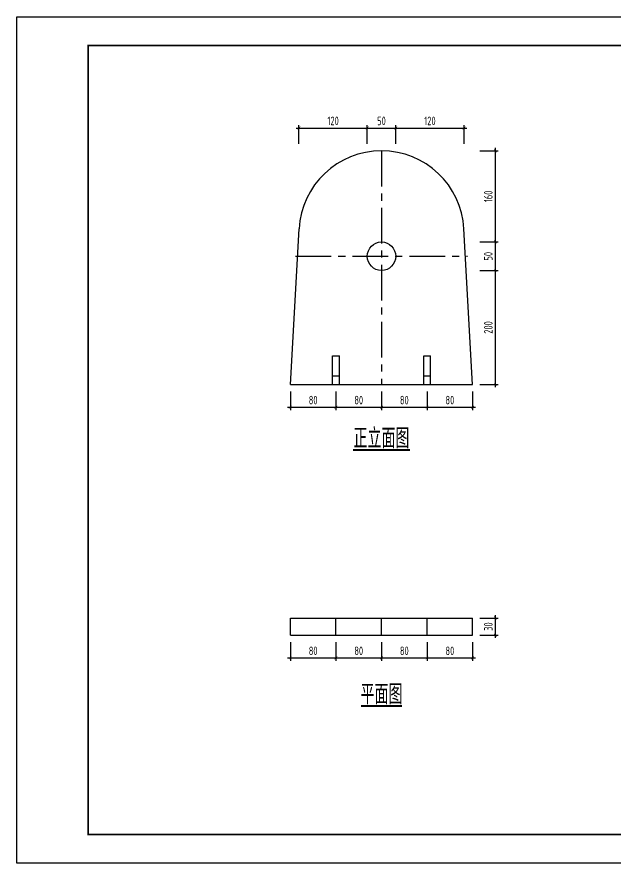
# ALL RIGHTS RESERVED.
# Model space of a CAD drawing. Extents: x 0 to 128588, y -100 to 76445.
# Drawn here: x 0 to 21000, y 46745 to 76445 of the extents above; entities that cross this region are included whole.
import ezdxf
from ezdxf.enums import TextEntityAlignment as Align

# ---------------------------------------------------------------- set-up
doc = ezdxf.new("R2010")
doc.units = 0
doc.header["$LTSCALE"] = 1000
doc.linetypes.add('CENTER', pattern=[2, 1.25, -0.25, 0.25, -0.25])
doc.layers.get('0').update_dxf_attribs({"linetype": 'CONTINUOUS'})
doc.layers.get('Defpoints').update_dxf_attribs({"linetype": 'CONTINUOUS'})
doc.layers.add('1粗实线', color=1, linetype='CONTINUOUS', lineweight=30)
doc.layers.add('HFZT', color=5, linetype='CONTINUOUS', lineweight=15)
doc.styles.add('TSSD_Dimension', font='tssdeng.shx', dxfattribs={"width": 0.7, "bigfont": 'hztxt.shx'})
doc.styles.add('TSSD_NORM', font='tssdeng.shx', dxfattribs={"width": 0.7, "bigfont": 'hztxt.shx'})
doc.dimstyles.new('TSSD_100_100', dxfattribs={"dimtxt": 300, "dimasz": 100, "dimexe": 100, "dimexo": 250, "dimgap": 100, "dimtad": 1, "dimdec": 0, "dimzin": 0, "dimdsep": 46, "dimtxsty": 'TSSD_Dimension', "dimblk": 'ARCHTICK', "dimblk1": 'ARCHTICK', "dimblk2": 'ARCHTICK', "dimcen": 0, "dimdle": 100, "dimclrt": 7, "dimadec": 0, "dimazin": 0, "dimtfac": 1, "dimtdec": 0, "dimtix": 1, "dimtmove": 2, "dimatfit": 3, "dimfxl": 1, "dimtolj": 1, "dimtzin": 0, "dimarcsym": 0})

# ---------------------------------------------------------------- blocks, each defined once
blk = doc.blocks.new('DETK')
at = {"color": 7, "linetype": 'Continuous'}
blk.add_lwpolyline([(0, 0), (0, 29700), (42000, 29700), (42000, 0), (0, 0)], dxfattribs=at)
at = {"layer": '1粗实线', "color": 7, "linetype": 'Continuous', "const_width": 60}
blk.add_lwpolyline([(2500, 1000), (2500, 28700), (41000, 28700), (41000, 1000), (2500, 1000)], dxfattribs=at)
at = {"layer": 'HFZT', "color": 2, "style": 'TSSD_NORM', "width": 0.7}
for tag, height, p in [('比例尺', 250, (40275, 3100)), ('图号', 250, (37501, 1700)), ('日期', 250, (40275, 1700)), ('图名', 400, (31926, 1425))]:
    blk.add_attdef(tag, text='', height=height, dxfattribs=at).set_placement(p, align=Align.MIDDLE)
blk = doc.blocks.new('_ArchTick')
at = {"color": 0, "linetype": 'ByBlock', "const_width": 0.15}
blk.add_lwpolyline([(-0.5, -0.5), (0.5, 0.5)], dxfattribs=at)
blk = doc.blocks.new('*D271')
at = {"color": 0, "lineweight": -2, "transparency": 16777216}
for p, q in [((9600, 63295), (9600, 62645)), ((11200, 63295), (11200, 62645)), ((9500, 62745), (11300, 62745))]:
    blk.add_line(p, q, dxfattribs=at)
at = {"layer": 'Defpoints', "color": 0, "transparency": 16777216}
for p in [(9600, 63545), (11200, 63545), (11200, 62745)]:
    blk.add_point(p, dxfattribs=at)
at = {"color": 0, "lineweight": -2, "transparency": 16777216, "xscale": 100, "yscale": 100, "zscale": 100, "rotation": 180}
blk.add_blockref('_ArchTick', (9600, 62745), dxfattribs=at)
at = {"color": 0, "lineweight": -2, "transparency": 16777216, "xscale": 100, "yscale": 100, "zscale": 100}
blk.add_blockref('_ArchTick', (11200, 62745), dxfattribs=at)
at = {"color": 7, "transparency": 16777216, "insert": (10400, 62995), "char_height": 300, "attachment_point": 5, "style": 'TSSD_Dimension'}
blk.add_mtext('\\A1;80', dxfattribs=at)
blk = doc.blocks.new('*D272')
at = {"color": 0, "lineweight": -2, "transparency": 16777216}
for p, q in [((11200, 63295), (11200, 62645)), ((12800, 63295), (12800, 62645)), ((11100, 62745), (12900, 62745))]:
    blk.add_line(p, q, dxfattribs=at)
at = {"layer": 'Defpoints', "color": 0, "transparency": 16777216}
for p in [(11200, 63545), (12800, 63545), (12800, 62745)]:
    blk.add_point(p, dxfattribs=at)
at = {"color": 0, "lineweight": -2, "transparency": 16777216, "xscale": 100, "yscale": 100, "zscale": 100, "rotation": 180}
blk.add_blockref('_ArchTick', (11200, 62745), dxfattribs=at)
at = {"color": 0, "lineweight": -2, "transparency": 16777216, "xscale": 100, "yscale": 100, "zscale": 100}
blk.add_blockref('_ArchTick', (12800, 62745), dxfattribs=at)
at = {"color": 7, "transparency": 16777216, "insert": (12000, 62995), "char_height": 300, "attachment_point": 5, "style": 'TSSD_Dimension'}
blk.add_mtext('\\A1;80', dxfattribs=at)
blk = doc.blocks.new('*D273')
at = {"color": 0, "lineweight": -2, "transparency": 16777216}
for p, q in [((12800, 63295), (12800, 62645)), ((14400, 63295), (14400, 62645)), ((12700, 62745), (14500, 62745))]:
    blk.add_line(p, q, dxfattribs=at)
at = {"layer": 'Defpoints', "color": 0, "transparency": 16777216}
for p in [(12800, 63545), (14400, 63545), (14400, 62745)]:
    blk.add_point(p, dxfattribs=at)
at = {"color": 0, "lineweight": -2, "transparency": 16777216, "xscale": 100, "yscale": 100, "zscale": 100, "rotation": 180}
blk.add_blockref('_ArchTick', (12800, 62745), dxfattribs=at)
at = {"color": 0, "lineweight": -2, "transparency": 16777216, "xscale": 100, "yscale": 100, "zscale": 100}
blk.add_blockref('_ArchTick', (14400, 62745), dxfattribs=at)
at = {"color": 7, "transparency": 16777216, "insert": (13600, 62995), "char_height": 300, "attachment_point": 5, "style": 'TSSD_Dimension'}
blk.add_mtext('\\A1;80', dxfattribs=at)
blk = doc.blocks.new('*D274')
at = {"color": 0, "lineweight": -2, "transparency": 16777216}
for p, q in [((14400, 63295), (14400, 62645)), ((16000, 63295), (16000, 62645)), ((14300, 62745), (16100, 62745))]:
    blk.add_line(p, q, dxfattribs=at)
at = {"layer": 'Defpoints', "color": 0, "transparency": 16777216}
for p in [(14400, 63545), (16000, 63545), (16000, 62745)]:
    blk.add_point(p, dxfattribs=at)
at = {"color": 0, "lineweight": -2, "transparency": 16777216, "xscale": 100, "yscale": 100, "zscale": 100, "rotation": 180}
blk.add_blockref('_ArchTick', (14400, 62745), dxfattribs=at)
at = {"color": 0, "lineweight": -2, "transparency": 16777216, "xscale": 100, "yscale": 100, "zscale": 100}
blk.add_blockref('_ArchTick', (16000, 62745), dxfattribs=at)
at = {"color": 7, "transparency": 16777216, "insert": (15200, 62995), "char_height": 300, "attachment_point": 5, "style": 'TSSD_Dimension'}
blk.add_mtext('\\A1;80', dxfattribs=at)
blk = doc.blocks.new('*D275')
at = {"color": 0, "lineweight": -2, "transparency": 16777216}
for p, q in [((16250, 67545), (16900, 67545)), ((16800, 63445), (16800, 67645)), ((16250, 63545), (16900, 63545))]:
    blk.add_line(p, q, dxfattribs=at)
at = {"layer": 'Defpoints', "color": 0, "transparency": 16777216}
for p in [(16000, 67545), (16800, 67545), (16000, 63545)]:
    blk.add_point(p, dxfattribs=at)
at = {"color": 0, "lineweight": -2, "transparency": 16777216, "xscale": 100, "yscale": 100, "zscale": 100}
for p, rotation in [((16800, 67545), 90), ((16800, 63545), 270)]:
    blk.add_blockref('_ArchTick', p, dxfattribs=dict(at, rotation=rotation))
at = {"color": 7, "transparency": 16777216, "insert": (16550, 65545), "char_height": 300, "attachment_point": 5, "rotation": 90, "style": 'TSSD_Dimension'}
blk.add_mtext('\\A1;200', dxfattribs=at)
blk = doc.blocks.new('*D276')
at = {"color": 0, "lineweight": -2, "transparency": 16777216}
for p, q in [((16800, 67445), (16800, 68645)), ((16250, 68545), (16900, 68545)), ((16250, 67545), (16900, 67545))]:
    blk.add_line(p, q, dxfattribs=at)
at = {"layer": 'Defpoints', "color": 0, "transparency": 16777216}
for p in [(16000, 68545), (16800, 68545), (16000, 67545)]:
    blk.add_point(p, dxfattribs=at)
at = {"color": 0, "lineweight": -2, "transparency": 16777216, "xscale": 100, "yscale": 100, "zscale": 100}
for p, rotation in [((16800, 68545), 90), ((16800, 67545), 270)]:
    blk.add_blockref('_ArchTick', p, dxfattribs=dict(at, rotation=rotation))
at = {"color": 7, "transparency": 16777216, "insert": (16550, 68045), "char_height": 300, "attachment_point": 5, "rotation": 90, "style": 'TSSD_Dimension'}
blk.add_mtext('\\A1;50', dxfattribs=at)
blk = doc.blocks.new('*D277')
at = {"color": 0, "lineweight": -2, "transparency": 16777216}
for p, q in [((16250, 71745), (16900, 71745)), ((16800, 68445), (16800, 71845)), ((16250, 68545), (16900, 68545))]:
    blk.add_line(p, q, dxfattribs=at)
at = {"layer": 'Defpoints', "color": 0, "transparency": 16777216}
for p in [(16000, 71745), (16800, 71745), (16000, 68545)]:
    blk.add_point(p, dxfattribs=at)
at = {"color": 0, "lineweight": -2, "transparency": 16777216, "xscale": 100, "yscale": 100, "zscale": 100}
for p, rotation in [((16800, 71745), 90), ((16800, 68545), 270)]:
    blk.add_blockref('_ArchTick', p, dxfattribs=dict(at, rotation=rotation))
at = {"color": 7, "transparency": 16777216, "insert": (16550, 70145), "char_height": 300, "attachment_point": 5, "rotation": 90, "style": 'TSSD_Dimension'}
blk.add_mtext('\\A1;160', dxfattribs=at)
blk = doc.blocks.new('*D278')
at = {"color": 0, "lineweight": -2, "transparency": 16777216}
for p, q in [((9800, 72545), (12400, 72545)), ((9900, 71995), (9900, 72645)), ((12300, 71995), (12300, 72645))]:
    blk.add_line(p, q, dxfattribs=at)
at = {"layer": 'Defpoints', "color": 0, "transparency": 16777216}
for p in [(12300, 72545), (9900, 71745), (12300, 71745)]:
    blk.add_point(p, dxfattribs=at)
at = {"color": 0, "lineweight": -2, "transparency": 16777216, "xscale": 100, "yscale": 100, "zscale": 100, "rotation": 180}
blk.add_blockref('_ArchTick', (9900, 72545), dxfattribs=at)
at = {"color": 0, "lineweight": -2, "transparency": 16777216, "xscale": 100, "yscale": 100, "zscale": 100}
blk.add_blockref('_ArchTick', (12300, 72545), dxfattribs=at)
at = {"color": 7, "transparency": 16777216, "insert": (11100, 72795), "char_height": 300, "attachment_point": 5, "style": 'TSSD_Dimension'}
blk.add_mtext('\\A1;120', dxfattribs=at)
blk = doc.blocks.new('*D279')
at = {"color": 0, "lineweight": -2, "transparency": 16777216}
for p, q in [((12200, 72545), (13400, 72545)), ((12300, 71995), (12300, 72645)), ((13300, 71995), (13300, 72645))]:
    blk.add_line(p, q, dxfattribs=at)
at = {"layer": 'Defpoints', "color": 0, "transparency": 16777216}
for p in [(13300, 72545), (12300, 71745), (13300, 71745)]:
    blk.add_point(p, dxfattribs=at)
at = {"color": 0, "lineweight": -2, "transparency": 16777216, "xscale": 100, "yscale": 100, "zscale": 100, "rotation": 180}
blk.add_blockref('_ArchTick', (12300, 72545), dxfattribs=at)
at = {"color": 0, "lineweight": -2, "transparency": 16777216, "xscale": 100, "yscale": 100, "zscale": 100}
blk.add_blockref('_ArchTick', (13300, 72545), dxfattribs=at)
at = {"color": 7, "transparency": 16777216, "insert": (12800, 72795), "char_height": 300, "attachment_point": 5, "style": 'TSSD_Dimension'}
blk.add_mtext('\\A1;50', dxfattribs=at)
blk = doc.blocks.new('*D280')
at = {"color": 0, "lineweight": -2, "transparency": 16777216}
for p, q in [((13200, 72545), (15800, 72545)), ((13300, 71995), (13300, 72645)), ((15700, 71995), (15700, 72645))]:
    blk.add_line(p, q, dxfattribs=at)
at = {"layer": 'Defpoints', "color": 0, "transparency": 16777216}
for p in [(15700, 72545), (13300, 71745), (15700, 71745)]:
    blk.add_point(p, dxfattribs=at)
at = {"color": 0, "lineweight": -2, "transparency": 16777216, "xscale": 100, "yscale": 100, "zscale": 100, "rotation": 180}
blk.add_blockref('_ArchTick', (13300, 72545), dxfattribs=at)
at = {"color": 0, "lineweight": -2, "transparency": 16777216, "xscale": 100, "yscale": 100, "zscale": 100}
blk.add_blockref('_ArchTick', (15700, 72545), dxfattribs=at)
at = {"color": 7, "transparency": 16777216, "insert": (14500, 72795), "char_height": 300, "attachment_point": 5, "style": 'TSSD_Dimension'}
blk.add_mtext('\\A1;120', dxfattribs=at)
blk = doc.blocks.new('*D285')
at = {"color": 0, "lineweight": -2, "transparency": 16777216}
for p, q in [((9600, 54495), (9600, 53845)), ((11200, 54495), (11200, 53845)), ((9500, 53945), (11300, 53945))]:
    blk.add_line(p, q, dxfattribs=at)
at = {"layer": 'Defpoints', "color": 0, "transparency": 16777216}
for p in [(9600, 54745), (11200, 54745), (11200, 53945)]:
    blk.add_point(p, dxfattribs=at)
at = {"color": 0, "lineweight": -2, "transparency": 16777216, "xscale": 100, "yscale": 100, "zscale": 100, "rotation": 180}
blk.add_blockref('_ArchTick', (9600, 53945), dxfattribs=at)
at = {"color": 0, "lineweight": -2, "transparency": 16777216, "xscale": 100, "yscale": 100, "zscale": 100}
blk.add_blockref('_ArchTick', (11200, 53945), dxfattribs=at)
at = {"color": 7, "transparency": 16777216, "insert": (10400, 54195), "char_height": 300, "attachment_point": 5, "style": 'TSSD_Dimension'}
blk.add_mtext('\\A1;80', dxfattribs=at)
blk = doc.blocks.new('*D286')
at = {"color": 0, "lineweight": -2, "transparency": 16777216}
for p, q in [((11200, 54495), (11200, 53845)), ((12800, 54495), (12800, 53845)), ((11100, 53945), (12900, 53945))]:
    blk.add_line(p, q, dxfattribs=at)
at = {"layer": 'Defpoints', "color": 0, "transparency": 16777216}
for p in [(11200, 54745), (12800, 54745), (12800, 53945)]:
    blk.add_point(p, dxfattribs=at)
at = {"color": 0, "lineweight": -2, "transparency": 16777216, "xscale": 100, "yscale": 100, "zscale": 100, "rotation": 180}
blk.add_blockref('_ArchTick', (11200, 53945), dxfattribs=at)
at = {"color": 0, "lineweight": -2, "transparency": 16777216, "xscale": 100, "yscale": 100, "zscale": 100}
blk.add_blockref('_ArchTick', (12800, 53945), dxfattribs=at)
at = {"color": 7, "transparency": 16777216, "insert": (12000, 54195), "char_height": 300, "attachment_point": 5, "style": 'TSSD_Dimension'}
blk.add_mtext('\\A1;80', dxfattribs=at)
blk = doc.blocks.new('*D287')
at = {"color": 0, "lineweight": -2, "transparency": 16777216}
for p, q in [((12800, 54495), (12800, 53845)), ((14400, 54495), (14400, 53845)), ((12700, 53945), (14500, 53945))]:
    blk.add_line(p, q, dxfattribs=at)
at = {"layer": 'Defpoints', "color": 0, "transparency": 16777216}
for p in [(12800, 54745), (14400, 54745), (14400, 53945)]:
    blk.add_point(p, dxfattribs=at)
at = {"color": 0, "lineweight": -2, "transparency": 16777216, "xscale": 100, "yscale": 100, "zscale": 100, "rotation": 180}
blk.add_blockref('_ArchTick', (12800, 53945), dxfattribs=at)
at = {"color": 0, "lineweight": -2, "transparency": 16777216, "xscale": 100, "yscale": 100, "zscale": 100}
blk.add_blockref('_ArchTick', (14400, 53945), dxfattribs=at)
at = {"color": 7, "transparency": 16777216, "insert": (13600, 54195), "char_height": 300, "attachment_point": 5, "style": 'TSSD_Dimension'}
blk.add_mtext('\\A1;80', dxfattribs=at)
blk = doc.blocks.new('*D288')
at = {"color": 0, "lineweight": -2, "transparency": 16777216}
for p, q in [((14400, 54495), (14400, 53845)), ((16000, 54495), (16000, 53845)), ((14300, 53945), (16100, 53945))]:
    blk.add_line(p, q, dxfattribs=at)
at = {"layer": 'Defpoints', "color": 0, "transparency": 16777216}
for p in [(14400, 54745), (16000, 54745), (16000, 53945)]:
    blk.add_point(p, dxfattribs=at)
at = {"color": 0, "lineweight": -2, "transparency": 16777216, "xscale": 100, "yscale": 100, "zscale": 100, "rotation": 180}
blk.add_blockref('_ArchTick', (14400, 53945), dxfattribs=at)
at = {"color": 0, "lineweight": -2, "transparency": 16777216, "xscale": 100, "yscale": 100, "zscale": 100}
blk.add_blockref('_ArchTick', (16000, 53945), dxfattribs=at)
at = {"color": 7, "transparency": 16777216, "insert": (15200, 54195), "char_height": 300, "attachment_point": 5, "style": 'TSSD_Dimension'}
blk.add_mtext('\\A1;80', dxfattribs=at)
blk = doc.blocks.new('*D289')
at = {"color": 0, "lineweight": -2, "transparency": 16777216}
for p, q in [((16250, 55345), (16900, 55345)), ((16800, 54645), (16800, 55445)), ((16250, 54745), (16900, 54745))]:
    blk.add_line(p, q, dxfattribs=at)
at = {"layer": 'Defpoints', "color": 0, "transparency": 16777216}
for p in [(16000, 55345), (16800, 55345), (16000, 54745)]:
    blk.add_point(p, dxfattribs=at)
at = {"color": 0, "lineweight": -2, "transparency": 16777216, "xscale": 100, "yscale": 100, "zscale": 100}
for p, rotation in [((16800, 55345), 90), ((16800, 54745), 270)]:
    blk.add_blockref('_ArchTick', p, dxfattribs=dict(at, rotation=rotation))
at = {"color": 7, "transparency": 16777216, "insert": (16550, 55045), "char_height": 300, "attachment_point": 5, "rotation": 90, "style": 'TSSD_Dimension'}
blk.add_mtext('\\A1;30', dxfattribs=at)

msp = doc.modelspace()

# ---------------------------------------------------------------- linework, layer by layer
at = {"linetype": 'CENTER'}
for p, q in [((12800, 71744.69669), (12800, 63544.69669)), ((9780, 68044.69669), (15820, 68044.69669))]:
    msp.add_line(p, q, dxfattribs=at)
for p, q in [((9600, 63544.69669), (9904.49685, 69006.13255)), ((16000, 63544.69669), (15695.50315, 69006.13255)), ((11080, 63544.69669), (11080, 64544.69669)), ((11080, 64544.69669), (11320, 64544.69669)), ((11320, 63544.69669), (11320, 64544.69669)), ((14280, 63544.69669), (14280, 64544.69669)), ((14280, 64544.69669), (14520, 64544.69669)), ((14520, 63544.69669), (14520, 64544.69669)), ((11080, 63844.69669), (11320, 63844.69669)), ((14280, 63844.69669), (14520, 63844.69669)), ((9600, 63544.69669), (16000, 63544.69669)), ((9600, 55344.69669), (16000, 55344.69669)), ((9600, 54744.69669), (9600, 55344.69669)), ((11200, 54744.69669), (11200, 55344.69669)), ((12800, 54744.69669), (12800, 55344.69669)), ((14400, 54744.69669), (14400, 55344.69669)), ((16000, 54744.69669), (16000, 55344.69669)), ((9600, 54744.69669), (16000, 54744.69669))]:
    msp.add_line(p, q)
at = {"color": 3}
for points in [[(11800, 61244.69669, 70, 70, 0), (13800, 61244.69669, 0, 0, 0)], [(12075, 52255.69669, 70, 70, 0), (13525, 52255.69669, 0, 0, 0)]]:
    msp.add_lwpolyline(points, format="xyseb", dxfattribs=at)
msp.add_circle((12800, 68044.69669), 500)
msp.add_arc((12800, 68844.69669), 2900, 3.191164621, 176.808835379)

# ---------------------------------------------------------------- block references
msp.add_blockref('DETK', (0, 46744.69669))

# ---------------------------------------------------------------- texts
at = {"style": 'TSSD_NORM', "width": 0.7}
for s, p in [('正立面图', (11818, 61304.69669)), ('平面图', (12065, 52315.69669))]:
    msp.add_text(s, height=700, dxfattribs=at).set_placement(p)

# ---------------------------------------------------------------- dimensions: what is measured, and where the dimension line sits
for p1, p2, distance, text, picture, middle in [((9900, 71744.69669), (12300, 71744.69669), 800, '120', '*D278', (11100, 72794.69669)), ((12300, 71744.69669), (13300, 71744.69669), 800, '50', '*D279', (12800, 72794.69669)), ((13300, 71744.69669), (15700, 71744.69669), 800, '120', '*D280', (14500, 72794.69669)), ((16000, 68544.69669), (16000, 71744.69669), -800, '160', '*D277', (16550, 70144.69669)), ((16000, 67544.69669), (16000, 68544.69669), -800, '50', '*D276', (16550, 68044.69669)), ((16000, 63544.69669), (16000, 67544.69669), -800, '200', '*D275', (16550, 65544.69669)), ((9600, 63544.69669), (11200, 63544.69669), -800, '80', '*D271', (10400, 62994.69669)), ((11200, 63544.69669), (12800, 63544.69669), -800, '80', '*D272', (12000, 62994.69669)), ((12800, 63544.69669), (14400, 63544.69669), -800, '80', '*D273', (13600, 62994.69669)), ((14400, 63544.69669), (16000, 63544.69669), -800, '80', '*D274', (15200, 62994.69669)), ((16000, 54744.69669), (16000, 55344.69669), -800, '30', '*D289', (16550, 55044.69669)), ((9600, 54744.69669), (11200, 54744.69669), -800, '80', '*D285', (10400, 54194.69669)), ((11200, 54744.69669), (12800, 54744.69669), -800, '80', '*D286', (12000, 54194.69669)), ((12800, 54744.69669), (14400, 54744.69669), -800, '80', '*D287', (13600, 54194.69669)), ((14400, 54744.69669), (16000, 54744.69669), -800, '80', '*D288', (15200, 54194.69669))]:
    dim = msp.add_aligned_dim(p1=p1, p2=p2, distance=distance, text=text, dimstyle='TSSD_100_100')
    dim.commit()
    dim.dimension.update_dxf_attribs({"geometry": picture, "text_midpoint": middle})

doc.saveas('drawing.dxf')
